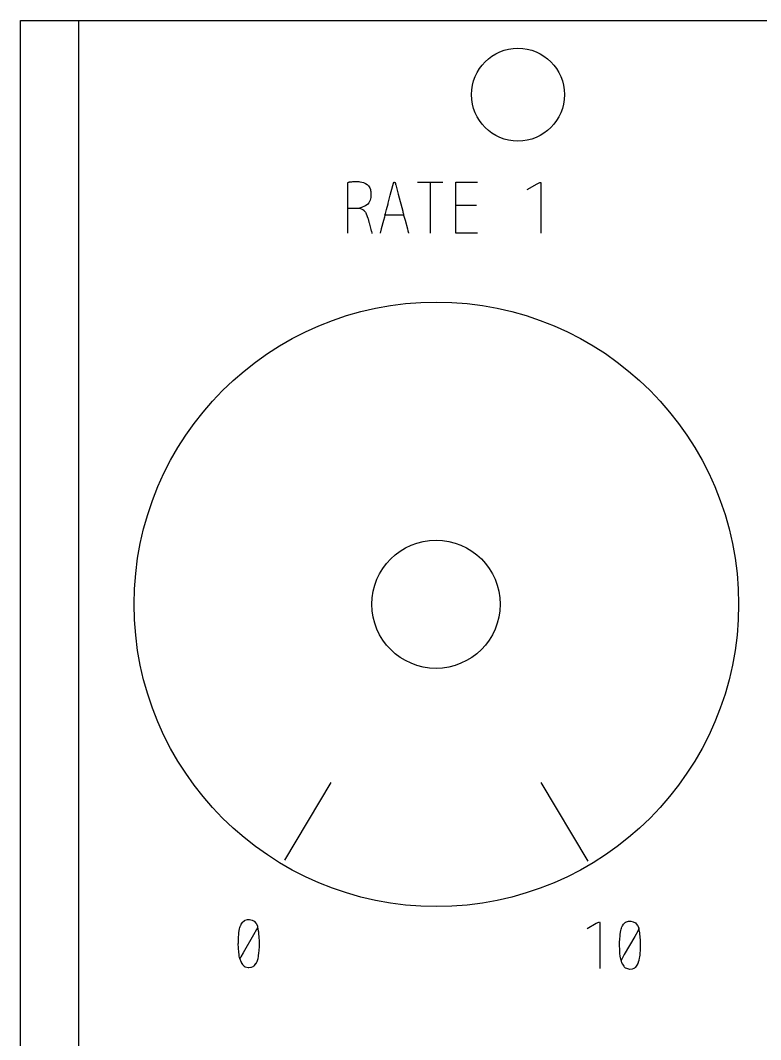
# Model space of a CAD drawing. Header units: millimetres. Extents: x 0 to 162, y -1 to 222.
# Drawn here: x 0 to 40.4, y 166.6 to 222.3 of the extents above; entities that cross this region are included whole.
import ezdxf

# ---------------------------------------------------------------- set-up
doc = ezdxf.new("R2010")
doc.units = ezdxf.units.MM
doc.layers.add('Gravur', color=7, linetype='CONTINUOUS')
doc.layers.add('Kontur', color=7, linetype='CONTINUOUS')

msp = doc.modelspace()

# ---------------------------------------------------------------- linework, layer by layer
at = {"layer": 'Gravur', "color": 255, "linetype": 'CONTINUOUS'}
for p, q in [((3.16416, 222.254), (3.17584, -0.946)), ((17.88435, 213.36258), (17.88612, 213.39961)), ((17.88454, 213.35858), (17.88435, 213.36258)), ((17.88435, 213.36258), (17.88435, 213.36258)), ((17.88617, 213.32439), (17.88454, 213.35858)), ((17.88612, 213.39961), (17.88779, 213.40621)), ((17.88617, 213.14774), (17.88617, 213.32439)), ((17.88617, 212.56285), (17.88617, 213.14774)), ((17.88779, 213.40621), (17.88858, 213.40831)), ((17.88858, 213.40831), (17.8896, 213.41028)), ((17.8896, 213.41028), (17.90516, 213.4221)), ((17.8896, 213.41028), (17.8896, 213.41028)), ((17.90516, 213.4221), (17.92837, 213.42792)), ((17.92837, 213.42792), (17.94845, 213.43024)), ((17.92837, 213.42792), (17.92837, 213.42792)), ((17.94845, 213.43024), (17.96468, 213.43197)), ((17.96468, 213.43197), (18.08921, 213.44608)), ((18.08921, 213.44608), (18.10056, 213.447)), ((18.10056, 213.447), (18.14145, 213.45005)), ((18.10056, 213.447), (18.10056, 213.447)), ((18.14145, 213.45005), (18.15509, 213.451)), ((18.15509, 213.451), (18.17961, 213.45269)), ((18.15509, 213.451), (18.15509, 213.451)), ((18.17961, 213.45269), (18.20413, 213.45438)), ((18.20413, 213.45438), (18.48432, 213.45271)), ((18.48432, 213.45271), (18.52547, 213.44827)), ((18.52547, 213.44827), (18.52547, 213.44827)), ((18.52547, 213.44827), (18.63383, 213.4298)), ((18.63383, 213.4298), (18.73825, 213.40037)), ((18.73825, 213.40037), (18.83594, 213.35835)), ((18.83594, 213.35835), (18.92409, 213.30209)), ((18.92409, 213.30209), (18.92409, 213.30209)), ((18.92409, 213.30209), (19.01046, 213.21717)), ((19.01046, 213.21717), (19.07607, 213.10849)), ((19.07607, 213.10849), (19.10574, 213.02529)), ((20.1941, 212.71202), (20.33716, 213.2498)), ((20.33716, 213.2498), (20.37068, 213.37542)), ((20.37068, 213.37542), (20.37298, 213.38484)), ((20.37298, 213.38484), (20.37344, 213.38675)), ((20.37344, 213.38675), (20.3799, 213.40484)), ((20.37344, 213.38675), (20.37344, 213.38675)), ((20.3799, 213.40484), (20.38341, 213.40977)), ((20.38341, 213.40977), (20.38954, 213.41477)), ((20.38341, 213.40977), (20.38341, 213.40977)), ((20.38954, 213.41477), (20.3979, 213.41775)), ((20.3979, 213.41775), (20.43694, 213.41343)), ((20.43694, 213.41343), (20.44275, 213.40976)), ((20.44275, 213.40976), (20.44275, 213.40976)), ((20.44275, 213.40976), (20.47266, 213.35658)), ((20.47266, 213.35658), (20.47801, 213.33381)), ((20.47801, 213.33381), (20.47801, 213.33381)), ((20.47801, 213.33381), (20.48371, 213.30417)), ((20.48371, 213.30417), (20.48972, 213.27728)), ((20.48972, 213.27728), (20.62293, 212.77482)), ((21.68848, 213.4186), (23.06631, 213.4186)), ((22.37936, 213.41467), (22.37936, 210.63546)), ((23.77217, 213.37542), (23.77891, 213.41408)), ((23.77217, 213.2655), (23.77217, 213.37542)), ((23.77217, 212.81408), (23.77217, 213.2655)), ((23.77891, 213.41408), (23.85853, 213.4186)), ((23.85853, 213.4186), (24.08228, 213.4186)), ((24.08228, 213.4186), (24.94981, 213.4186)), ((27.66477, 213.02213), (28.21433, 213.32662)), ((28.21433, 213.32662), (28.3635, 213.40204)), ((28.3635, 213.40204), (28.41291, 213.40835)), ((28.41291, 213.40835), (28.42238, 213.36757)), ((28.42238, 213.36757), (28.42238, 213.2498)), ((28.42238, 213.2498), (28.42238, 212.74735)), ((17.88617, 210.63546), (17.88617, 212.56285)), ((19.10574, 213.02529), (19.10832, 213.01583)), ((19.10832, 213.01583), (19.10832, 213.01583)), ((19.10832, 213.01583), (19.11867, 212.97156)), ((19.12865, 212.5802), (19.11339, 212.50542)), ((19.11867, 212.97156), (19.12156, 212.95668)), ((19.12156, 212.95668), (19.12156, 212.95668)), ((19.12156, 212.95668), (19.12722, 212.92274)), ((19.12722, 212.92274), (19.13174, 212.88866)), ((19.1375, 212.65637), (19.12865, 212.5802)), ((19.13174, 212.88866), (19.13934, 212.68575)), ((19.13934, 212.68575), (19.1375, 212.65637)), ((19.1375, 212.65637), (19.1375, 212.65637)), ((20.08102, 212.28489), (20.17597, 212.64065)), ((20.17597, 212.64065), (20.1941, 212.71202)), ((20.62293, 212.77482), (20.87209, 211.83272)), ((23.77217, 211.17324), (23.77217, 212.81408)), ((28.42238, 212.74735), (28.42238, 210.63546)), ((17.8901, 212.00544), (18.51381, 212.00936)), ((18.67126, 212.06174), (18.50873, 212.00936)), ((18.50873, 212.00936), (18.53146, 212.00001)), ((18.53146, 212.00001), (18.5404, 211.99631)), ((18.5404, 211.99631), (18.59723, 211.97235)), ((18.70027, 212.07109), (18.67126, 212.06174)), ((18.83738, 212.13112), (18.70027, 212.07109)), ((18.85072, 212.13889), (18.83738, 212.13112)), ((18.83738, 212.13112), (18.83738, 212.13112)), ((18.9617, 212.22527), (18.85072, 212.13889)), ((19.01716, 212.29119), (18.9617, 212.22527)), ((19.06104, 212.36387), (19.01716, 212.29119)), ((19.09108, 212.43299), (19.06104, 212.36387)), ((19.06104, 212.36387), (19.06104, 212.36387)), ((19.11339, 212.50542), (19.09108, 212.43299)), ((19.98412, 211.923), (20.07119, 212.24873)), ((20.07119, 212.24873), (20.08102, 212.28489)), ((20.08102, 212.28489), (20.08102, 212.28489)), ((23.7761, 212.16245), (24.91055, 212.16245)), ((18.59723, 211.97235), (18.60979, 211.96695)), ((18.60979, 211.96695), (18.60979, 211.96695)), ((18.60979, 211.96695), (18.69365, 211.92833)), ((18.69365, 211.92833), (18.70266, 211.92319)), ((18.70266, 211.92319), (18.75062, 211.8874)), ((18.75062, 211.8874), (18.75952, 211.87944)), ((18.75952, 211.87944), (18.75952, 211.87944)), ((18.75952, 211.87944), (18.82491, 211.80548)), ((18.82491, 211.80548), (18.84366, 211.77823)), ((18.84366, 211.77823), (18.84366, 211.77823)), ((18.84366, 211.77823), (18.86605, 211.74123)), ((18.86605, 211.74123), (18.88617, 211.70318)), ((18.88617, 211.70318), (18.97552, 211.45028)), ((18.97552, 211.45028), (18.9817, 211.42643)), ((18.9817, 211.42643), (18.9817, 211.42643)), ((18.9817, 211.42643), (19.02738, 211.24103)), ((19.87516, 211.51083), (19.82511, 211.32241)), ((19.90417, 211.61323), (19.87516, 211.51083)), ((19.90454, 211.61264), (19.92999, 211.71888)), ((19.97379, 211.61289), (19.90454, 211.61264)), ((19.92999, 211.71888), (19.98412, 211.923)), ((20.14651, 211.61289), (19.97379, 211.61289)), ((20.68822, 211.61289), (20.14651, 211.61289)), ((20.91895, 211.61611), (20.68822, 211.61289)), ((20.87209, 211.83272), (20.88912, 211.75787)), ((20.88912, 211.75787), (20.89079, 211.74947)), ((20.89079, 211.74947), (20.89079, 211.74947)), ((20.89079, 211.74947), (20.91215, 211.64893)), ((20.91215, 211.64893), (20.91742, 211.62936)), ((20.91742, 211.62936), (20.99876, 211.35381)), ((19.02738, 211.24103), (19.03695, 211.20465)), ((19.03695, 211.20465), (19.13508, 210.83565)), ((19.70623, 210.87098), (19.64405, 210.63153)), ((19.82511, 211.32241), (19.70623, 210.87098)), ((20.99876, 211.35381), (21.12725, 210.86706)), ((21.12725, 210.86706), (21.1514, 210.76944)), ((23.77217, 210.76892), (23.77217, 211.17324)), ((19.13508, 210.83565), (19.15998, 210.74961)), ((19.15998, 210.74961), (19.16277, 210.73998)), ((19.16277, 210.73998), (19.16277, 210.73998)), ((19.16277, 210.73998), (19.18611, 210.64637)), ((19.18611, 210.64637), (19.18942, 210.6276)), ((21.1514, 210.76944), (21.15404, 210.75852)), ((21.15404, 210.75852), (21.15404, 210.75852)), ((21.15404, 210.75852), (21.18349, 210.65219)), ((21.18349, 210.65219), (21.19067, 210.63153)), ((23.77217, 210.67078), (23.77217, 210.76892)), ((23.77891, 210.63604), (23.77217, 210.67078)), ((23.85853, 210.63153), (23.77891, 210.63604)), ((24.08228, 210.63153), (23.85853, 210.63153)), ((24.94981, 210.63153), (24.08228, 210.63153)), ((16.95108, 180.64864), (14.41492, 176.40936)), ((28.41867, 180.64525), (30.98333, 176.36475)), ((12.12927, 173.02338), (12.2164, 173.10514)), ((12.2164, 173.10514), (12.23579, 173.11788)), ((12.23579, 173.11788), (12.25332, 173.12796)), ((12.25332, 173.12796), (12.27134, 173.13711)), ((12.27134, 173.13711), (12.39106, 173.17344)), ((12.27134, 173.13711), (12.27134, 173.13711)), ((12.39106, 173.17344), (12.51758, 173.17627)), ((12.51758, 173.17627), (12.51758, 173.17627)), ((12.51758, 173.17627), (12.64894, 173.14446)), ((12.64894, 173.14446), (12.76417, 173.07902)), ((12.76417, 173.07902), (12.86758, 172.96263)), ((31.44389, 172.967), (31.58048, 173.03606)), ((31.58048, 173.03606), (31.62573, 173.04184)), ((31.62573, 173.04184), (31.6344, 173.00449)), ((33.04679, 173.02788), (33.06432, 173.03796)), ((33.06432, 173.03796), (33.08234, 173.04711)), ((33.08234, 173.04711), (33.20206, 173.08344)), ((33.08234, 173.04711), (33.08234, 173.04711)), ((33.20206, 173.08344), (33.32858, 173.08627)), ((33.32858, 173.08627), (33.32858, 173.08627)), ((33.32858, 173.08627), (33.45994, 173.05446)), ((33.45994, 173.05446), (33.57517, 172.98902)), ((11.93416, 172.46339), (11.97015, 172.66334)), ((11.97015, 172.66334), (11.98742, 172.72847)), ((11.98742, 172.72847), (12.00785, 172.79246)), ((12.00785, 172.79246), (12.03177, 172.85509)), ((12.03177, 172.85509), (12.04481, 172.88513)), ((12.03177, 172.85509), (12.03177, 172.85509)), ((12.04481, 172.88513), (12.05879, 172.91477)), ((12.05879, 172.91477), (12.12095, 173.0131)), ((12.12095, 173.0131), (12.12927, 173.02338)), ((12.12927, 173.02338), (12.12927, 173.02338)), ((12.88992, 172.62002), (12.7277, 172.33965)), ((12.86758, 172.96263), (12.87558, 172.95028)), ((12.87558, 172.95028), (12.87558, 172.95028)), ((12.87558, 172.95028), (12.93673, 172.82978)), ((12.89614, 172.63073), (12.88992, 172.62002)), ((12.92423, 172.68091), (12.89614, 172.63073)), ((12.92748, 172.68751), (12.92423, 172.68091)), ((12.92423, 172.68091), (12.92423, 172.68091)), ((12.95436, 172.77191), (12.92748, 172.68751)), ((12.93673, 172.82978), (12.94554, 172.80605)), ((12.94554, 172.80605), (12.95436, 172.77191)), ((13.0053, 172.53735), (12.95468, 172.77313)), ((13.00851, 172.51715), (13.0053, 172.53735)), ((13.01152, 172.49694), (13.00851, 172.51715)), ((13.01435, 172.4767), (13.01152, 172.49694)), ((13.04496, 172.13118), (13.01435, 172.4767)), ((30.94066, 172.68818), (31.44389, 172.967)), ((31.6344, 173.00449), (31.6344, 172.89666)), ((31.6344, 172.89666), (31.6344, 172.43657)), ((32.74516, 172.37339), (32.78115, 172.57334)), ((32.78115, 172.57334), (32.79842, 172.63847)), ((32.79842, 172.63847), (32.81885, 172.70246)), ((32.81885, 172.70246), (32.84277, 172.76509)), ((32.84277, 172.76509), (32.85581, 172.79513)), ((32.84277, 172.76509), (32.84277, 172.76509)), ((32.85581, 172.79513), (32.86979, 172.82477)), ((32.86979, 172.82477), (32.93195, 172.9231)), ((32.93195, 172.9231), (32.94027, 172.93338)), ((32.94027, 172.93338), (33.0274, 173.01514)), ((32.94027, 172.93338), (32.94027, 172.93338)), ((33.0274, 173.01514), (33.04679, 173.02788)), ((33.70092, 172.53002), (33.5387, 172.24965)), ((33.57517, 172.98902), (33.67858, 172.87263)), ((33.67858, 172.87263), (33.68658, 172.86028)), ((33.68658, 172.86028), (33.68658, 172.86028)), ((33.68658, 172.86028), (33.74773, 172.73978)), ((33.70714, 172.54073), (33.70092, 172.53002)), ((33.73523, 172.59091), (33.70714, 172.54073)), ((33.73848, 172.59751), (33.73523, 172.59091)), ((33.73523, 172.59091), (33.73523, 172.59091)), ((33.76536, 172.68191), (33.73848, 172.59751)), ((33.74773, 172.73978), (33.75654, 172.71605)), ((33.75654, 172.71605), (33.76536, 172.68191)), ((33.8163, 172.44735), (33.76568, 172.68313)), ((11.89915, 171.88447), (11.90648, 172.09634)), ((11.90648, 172.09634), (11.90848, 172.13836)), ((11.90848, 172.13836), (11.93017, 172.43073)), ((11.93017, 172.43073), (11.93416, 172.46339)), ((11.93416, 172.46339), (11.93416, 172.46339)), ((12.7277, 172.33965), (12.16186, 171.36196)), ((13.04907, 172.0639), (13.04496, 172.13118)), ((13.05269, 171.72381), (13.04907, 172.0639)), ((31.6344, 172.43657), (31.6344, 170.50274)), ((32.71015, 171.79447), (32.71748, 172.00634)), ((32.71748, 172.00634), (32.71948, 172.04836)), ((32.71948, 172.04836), (32.74117, 172.34073)), ((32.74117, 172.34073), (32.74516, 172.37339)), ((32.74516, 172.37339), (32.74516, 172.37339)), ((33.5387, 172.24965), (32.97286, 171.27196)), ((33.81951, 172.42715), (33.8163, 172.44735)), ((33.82252, 172.40694), (33.81951, 172.42715)), ((33.82535, 172.3867), (33.82252, 172.40694)), ((33.85596, 172.04118), (33.82535, 172.3867)), ((33.86007, 171.9739), (33.85596, 172.04118)), ((33.86369, 171.63381), (33.86007, 171.9739)), ((11.89885, 171.86088), (11.89915, 171.88447)), ((11.90799, 171.60279), (11.89885, 171.86088)), ((11.89915, 171.88447), (11.89915, 171.88447)), ((11.91046, 171.57449), (11.90799, 171.60279)), ((11.92084, 171.43335), (11.91046, 171.57449)), ((11.92205, 171.41693), (11.92084, 171.43335)), ((11.92084, 171.43335), (11.92084, 171.43335)), ((11.94055, 171.23615), (11.92205, 171.41693)), ((13.02044, 171.31883), (13.05125, 171.68298)), ((13.05125, 171.68298), (13.05269, 171.72381)), ((13.05269, 171.72381), (13.05269, 171.72381)), ((32.70985, 171.77088), (32.71015, 171.79447)), ((32.71899, 171.51279), (32.70985, 171.77088)), ((32.71015, 171.79447), (32.71015, 171.79447)), ((32.72146, 171.48449), (32.71899, 171.51279)), ((32.73184, 171.34335), (32.72146, 171.48449)), ((33.83144, 171.22883), (33.86225, 171.59298)), ((33.86225, 171.59298), (33.86369, 171.63381)), ((33.86369, 171.63381), (33.86369, 171.63381)), ((11.94149, 171.22974), (11.94055, 171.23615)), ((11.94793, 171.19007), (11.94149, 171.22974)), ((11.94958, 171.18073), (11.94793, 171.19007)), ((11.98344, 171.02531), (11.94958, 171.18073)), ((12.03521, 171.1427), (11.98391, 171.02705)), ((11.98391, 171.02705), (11.99633, 170.9744)), ((11.99633, 170.9744), (11.99743, 170.97095)), ((11.99743, 170.97095), (11.99743, 170.97095)), ((11.99743, 170.97095), (12.01003, 170.93653)), ((12.01003, 170.93653), (12.01361, 170.92703)), ((12.01361, 170.92703), (12.04845, 170.84297)), ((12.16186, 171.36196), (12.03521, 171.1427)), ((12.04845, 170.84297), (12.05633, 170.82641)), ((12.05633, 170.82641), (12.05633, 170.82641)), ((12.05633, 170.82641), (12.12889, 170.70944)), ((12.86973, 170.77858), (12.91332, 170.86306)), ((12.91332, 170.86306), (12.92063, 170.8803)), ((12.92063, 170.8803), (12.93873, 170.92784)), ((12.93873, 170.92784), (12.94423, 170.94387)), ((12.94423, 170.94387), (12.97286, 171.04367)), ((12.94423, 170.94387), (12.94423, 170.94387)), ((12.97286, 171.04367), (12.99434, 171.14548)), ((12.99434, 171.14548), (13.00851, 171.23216)), ((12.99434, 171.14548), (12.99434, 171.14548)), ((13.00851, 171.23216), (13.02044, 171.31883)), ((32.73305, 171.32693), (32.73184, 171.34335)), ((32.73184, 171.34335), (32.73184, 171.34335)), ((32.75155, 171.14615), (32.73305, 171.32693)), ((32.75249, 171.13974), (32.75155, 171.14615)), ((32.75893, 171.10007), (32.75249, 171.13974)), ((32.76058, 171.09073), (32.75893, 171.10007)), ((32.79444, 170.93531), (32.76058, 171.09073)), ((32.84621, 171.0527), (32.79491, 170.93705)), ((32.79491, 170.93705), (32.80733, 170.8844)), ((32.80733, 170.8844), (32.80843, 170.88095)), ((32.80843, 170.88095), (32.80843, 170.88095)), ((32.80843, 170.88095), (32.82103, 170.84653)), ((32.82103, 170.84653), (32.82461, 170.83703)), ((32.82461, 170.83703), (32.85945, 170.75297)), ((32.97286, 171.27196), (32.84621, 171.0527)), ((33.73163, 170.7903), (33.74973, 170.83784)), ((33.74973, 170.83784), (33.75523, 170.85387)), ((33.75523, 170.85387), (33.78386, 170.95367)), ((33.75523, 170.85387), (33.75523, 170.85387)), ((33.78386, 170.95367), (33.80534, 171.05548)), ((33.80534, 171.05548), (33.81951, 171.14216)), ((33.80534, 171.05548), (33.80534, 171.05548)), ((33.81951, 171.14216), (33.83144, 171.22883)), ((12.12889, 170.70944), (12.15913, 170.67552)), ((12.15913, 170.67552), (12.15913, 170.67552)), ((12.15913, 170.67552), (12.2109, 170.63176)), ((12.2109, 170.63176), (12.27173, 170.59792)), ((12.27173, 170.59792), (12.44003, 170.55628)), ((12.44003, 170.55628), (12.46472, 170.55495)), ((12.46472, 170.55495), (12.58679, 170.56651)), ((12.58679, 170.56651), (12.61052, 170.57258)), ((12.61052, 170.57258), (12.70114, 170.60985)), ((12.61052, 170.57258), (12.61052, 170.57258)), ((12.70114, 170.60985), (12.72939, 170.62701)), ((12.72939, 170.62701), (12.75644, 170.64659)), ((12.75644, 170.64659), (12.78214, 170.66864)), ((12.78214, 170.66864), (12.8635, 170.76851)), ((12.8635, 170.76851), (12.86973, 170.77858)), ((12.86973, 170.77858), (12.86973, 170.77858)), ((32.85945, 170.75297), (32.86733, 170.73641)), ((32.86733, 170.73641), (32.86733, 170.73641)), ((32.86733, 170.73641), (32.93989, 170.61944)), ((32.93989, 170.61944), (32.97013, 170.58552)), ((32.97013, 170.58552), (32.97013, 170.58552)), ((32.97013, 170.58552), (33.0219, 170.54176)), ((33.0219, 170.54176), (33.08273, 170.50792)), ((33.08273, 170.50792), (33.25103, 170.46628)), ((33.25103, 170.46628), (33.27572, 170.46495)), ((33.27572, 170.46495), (33.39779, 170.47651)), ((33.39779, 170.47651), (33.42152, 170.48258)), ((33.42152, 170.48258), (33.51214, 170.51985)), ((33.42152, 170.48258), (33.42152, 170.48258)), ((33.51214, 170.51985), (33.54039, 170.53701)), ((33.54039, 170.53701), (33.56744, 170.55659)), ((33.56744, 170.55659), (33.59314, 170.57864)), ((33.59314, 170.57864), (33.6745, 170.67851)), ((33.6745, 170.67851), (33.68073, 170.68858)), ((33.68073, 170.68858), (33.72432, 170.77306)), ((33.68073, 170.68858), (33.68073, 170.68858)), ((33.72432, 170.77306), (33.73163, 170.7903))]:
    msp.add_line(p, q, dxfattribs=at)
msp.add_circle((22.711, 190.379), 16.5, dxfattribs=at)
at = {"layer": 'Kontur', "color": 7, "linetype": 'CONTINUOUS'}
for p, q in [((0, 0), (0, 222.25)), ((0, 222.25), (161.925, 222.25))]:
    msp.add_line(p, q, dxfattribs=at)
for centre, radius in [((27.165, 218.2), 2.54), ((22.692, 190.382), 3.5)]:
    msp.add_circle(centre, radius, dxfattribs=at)

doc.saveas('drawing.dxf')
